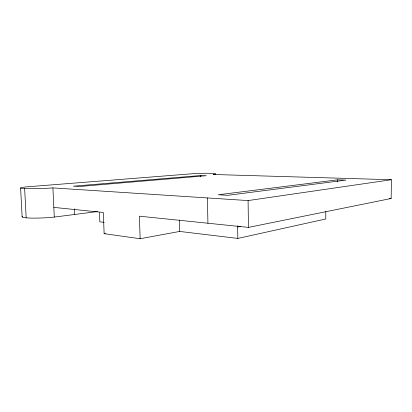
<?xml version="1.0" encoding="UTF-8"?>
<svg xmlns="http://www.w3.org/2000/svg" width="412" height="412" viewBox="0 0 412 412"><rect width="100%" height="100%" fill="white"/><g stroke="black" fill="none" stroke-linecap="round" stroke-linejoin="round"><path stroke-width="0.62" d="M325.789 211.49L325.779 218.983L237.822 238.424L179.699 231.436L140.132 238.723L104.128 233.666L103.314 212.474L53.828 207.385M337.516 181.749L337.521 179.848L345.874 180.111L227.682 195.324L218.329 194.768L337.521 179.848M140.132 238.723L139.41 216.187L248.431 227.398L391.158 198.486L391.4 179.73L213.097 174.482A17.654 0.973 -1.2 0 0 211.613 173.375A12.741 0.7 -1.1 0 0 191.286 173.838L31.266 186.497A17.706 1.174 -2.2 0 0 24.643 188.583L26.172 217.85A23.257 2.58 -2.9 0 0 54.286 217.078L97.479 211.557M237.652 226.991L240.799 226.373M104.128 233.666L105.39 233.46M24.643 188.583A23.376 1.545 -2.2 0 0 52.906 187.903L248.091 200.572L391.4 179.73M200.634 175.527L73.351 186.188L79.109 186.528L206.35 175.708L200.634 175.527L200.659 176.794M389.242 198.388L391.158 198.486M104.277 222.367L99.817 221.826L99.457 212.638M20.6 188.063L22.13 216.928M52.906 187.903L54.286 217.078M74.345 208.843L74.587 214.482M179.411 219.972L179.699 231.436M207.421 197.93L207.926 223.232M237.636 225.714L237.822 238.424M248.091 200.572L248.431 227.398M26.172 217.85A17.613 1.962 -3 0 1 22.619 216.3"/></g></svg>
